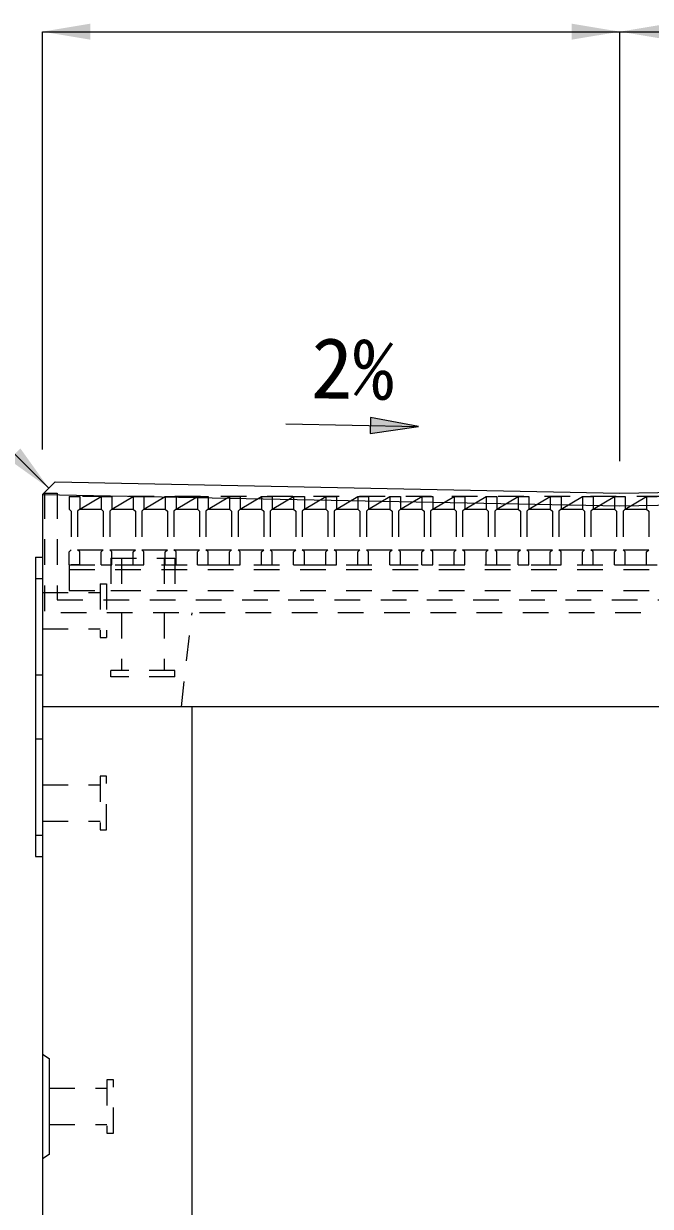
# Model space of a CAD drawing. Units: millimetres at full size, sheet at 1:40; details may follow other scales. Extents: x 69750 to 116230, y -28801 to 513.
# Drawn here: x 72849 to 73142, y -22593 to -22040 of the extents above; entities that cross this region are included whole.
import ezdxf
from ezdxf.enums import TextEntityAlignment as Align

# ---------------------------------------------------------------- set-up
doc = ezdxf.new("R2010")
doc.units = ezdxf.units.MM
doc.header["$LTSCALE"] = 40
doc.linetypes.add('USER1', pattern=[0.54, 0.3, -0.24])
doc.linetypes.add('USER4', pattern=[0.54, 0.3, -0.24])
for name, color, linetype, lineweight in [('インサート', 92, 'USER1', 5), ('グレーチング', 7, 'USER1', 5), ('ジョイント', 7, 'Continuous', 5), ('受枠', 3, 'USER1', 9), ('寸法線', 7, 'Continuous', 9), ('引出線', 4, 'Continuous', 9), ('本体', 7, 'Continuous', 20)]:
    doc.layers.add(name, color=color, linetype=linetype, lineweight=lineweight)
doc.styles.add('ＭＳ ゴシック', font='')
doc.styles.get('ＭＳ ゴシック').set_extended_font_data('MS Gothic')

# ---------------------------------------------------------------- blocks, each defined once
blk = doc.blocks.new('filled_arrow')
at = {"color": 0, "linetype": 'Continuous', "lineweight": -2}
blk.add_solid([(7.5, 1.25), (0, 0), (7.5, -1.25)], dxfattribs=at)

msp = doc.modelspace()

# ---------------------------------------------------------------- hatches: boundary and pattern name
at = {"layer": '引出線'}
msp.add_hatch(color=256, dxfattribs=at).paths.add_polyline_path([(73011.43, -22223.84), (73011.28, -22231.34), (73033.85, -22228.04)])

# ---------------------------------------------------------------- linework, layer by layer
at = {"layer": 'インサート'}
for p, q in [((72889.95, -22289.74), (72889.95, -22304.74)), ((72889.95, -22289.74), (72919.95, -22289.74)), ((72894.95, -22289.74), (72894.95, -22304.74)), ((72914.95, -22289.74), (72914.95, -22304.74)), ((72919.95, -22289.74), (72919.95, -22304.74)), ((72884.95, -22301.75), (72884.95, -22326.74)), ((72884.95, -22301.75), (72887.95, -22301.75)), ((72887.95, -22301.75), (72887.95, -22326.74)), ((72857.95, -22305.74), (72884.95, -22305.74)), ((72889.95, -22304.74), (72919.95, -22304.74)), ((72894.95, -22315.24), (72894.95, -22342.24)), ((72914.95, -22315.24), (72914.95, -22342.24)), ((72857.95, -22322.75), (72884.95, -22322.75)), ((72884.95, -22326.74), (72887.95, -22326.74)), ((72919.95, -22342.24), (72889.95, -22342.24)), ((72889.95, -22345.24), (72889.95, -22342.24)), ((72919.95, -22345.24), (72889.95, -22345.24)), ((72919.95, -22345.24), (72919.95, -22342.24))]:
    msp.add_line(p, q, dxfattribs=at)
at = {"layer": 'インサート', "linetype": 'USER4', "lineweight": 9}
for p, q in [((72857.95, -22395.74), (72884.95, -22395.74)), ((72857.95, -22395.74), (72857.95, -22412.74)), ((72887.95, -22391.74), (72884.95, -22391.74)), ((72884.95, -22391.74), (72884.95, -22416.74)), ((72887.95, -22416.74), (72887.95, -22391.74)), ((72857.95, -22412.74), (72884.95, -22412.74)), ((72884.95, -22416.74), (72887.95, -22416.74)), ((72891.15, -22533.74), (72888.15, -22533.74)), ((72888.15, -22533.74), (72888.15, -22558.74)), ((72891.15, -22558.74), (72891.15, -22533.74)), ((72861.15, -22537.74), (72888.15, -22537.74)), ((72861.15, -22537.74), (72861.15, -22554.74)), ((72861.15, -22554.74), (72888.15, -22554.74)), ((72888.15, -22558.74), (72891.15, -22558.74))]:
    msp.add_line(p, q, dxfattribs=at)
at = {"layer": 'グレーチング'}
for p, q in [((73385.45, -22260.74), (72870.45, -22260.74)), ((72870.45, -22260.74), (72870.45, -22266.74)), ((72870.45, -22260.74), (72875.45, -22260.74)), ((72875.45, -22260.74), (72875.45, -22266.74)), ((72875.45, -22266.74), (72885.45, -22260.74)), ((72885.45, -22260.74), (72885.45, -22266.74)), ((72885.45, -22260.74), (72890.45, -22260.74)), ((72890.45, -22260.74), (72890.45, -22266.74)), ((72890.45, -22266.74), (72900.45, -22260.74)), ((72900.45, -22260.74), (72900.45, -22266.74)), ((72900.45, -22260.74), (72905.45, -22260.74)), ((72905.45, -22260.74), (72905.45, -22266.74)), ((72905.45, -22266.74), (72915.45, -22260.74)), ((72915.45, -22260.74), (72915.45, -22266.74)), ((72915.45, -22260.74), (72920.45, -22260.74)), ((72920.45, -22260.74), (72920.45, -22266.74)), ((72920.45, -22266.74), (72930.45, -22260.74)), ((72930.45, -22260.74), (72935.45, -22260.74)), ((72930.45, -22260.74), (72930.45, -22266.74)), ((72935.45, -22260.74), (72935.45, -22266.74)), ((72935.45, -22266.74), (72945.45, -22260.74)), ((72945.45, -22260.74), (72945.45, -22266.74)), ((72945.45, -22260.74), (72950.45, -22260.74)), ((72950.45, -22260.74), (72950.45, -22266.74)), ((72950.45, -22266.74), (72960.45, -22260.74)), ((72960.45, -22260.74), (72965.45, -22260.74)), ((72960.45, -22260.74), (72960.45, -22266.74)), ((72965.45, -22260.74), (72965.45, -22266.74)), ((72965.45, -22266.74), (72975.45, -22260.74)), ((72975.45, -22260.74), (72975.45, -22266.74)), ((72975.45, -22260.74), (72980.45, -22260.74)), ((72980.45, -22260.74), (72980.45, -22266.74)), ((72980.45, -22266.74), (72990.45, -22260.74)), ((72990.45, -22260.74), (72995.45, -22260.74)), ((72990.45, -22260.74), (72990.45, -22266.74)), ((72995.45, -22260.74), (72995.45, -22266.74)), ((72995.45, -22266.74), (73005.45, -22260.74)), ((73005.45, -22260.74), (73005.45, -22266.74)), ((73005.45, -22260.74), (73010.45, -22260.74)), ((73010.45, -22260.74), (73010.45, -22266.74)), ((73010.45, -22266.74), (73020.45, -22260.74)), ((73020.45, -22260.74), (73020.45, -22266.74)), ((73020.45, -22260.74), (73025.45, -22260.74)), ((73025.45, -22260.74), (73025.45, -22266.74)), ((73025.45, -22266.74), (73035.45, -22260.74)), ((73035.45, -22260.74), (73040.45, -22260.74)), ((73035.45, -22260.74), (73035.45, -22266.74)), ((73040.45, -22260.74), (73040.45, -22266.74)), ((73040.45, -22266.74), (73050.45, -22260.74)), ((73050.45, -22260.74), (73050.45, -22266.74)), ((73050.45, -22260.74), (73055.45, -22260.74)), ((73055.45, -22260.74), (73055.45, -22266.74)), ((73055.45, -22266.74), (73065.45, -22260.74)), ((73065.45, -22260.74), (73065.45, -22266.74)), ((73065.45, -22260.74), (73070.45, -22260.74)), ((73070.45, -22260.74), (73070.45, -22266.74)), ((73070.45, -22266.74), (73080.45, -22260.74)), ((73080.45, -22260.74), (73080.45, -22266.74)), ((73080.45, -22260.74), (73085.45, -22260.74)), ((73085.45, -22260.74), (73085.45, -22266.74)), ((73085.45, -22266.74), (73095.45, -22260.74)), ((73095.45, -22260.74), (73100.45, -22260.74)), ((73095.45, -22260.74), (73095.45, -22266.74)), ((73100.45, -22260.74), (73100.45, -22266.74)), ((73100.45, -22266.74), (73110.45, -22260.74)), ((73110.45, -22260.74), (73115.45, -22260.74)), ((73110.45, -22260.74), (73110.45, -22266.74)), ((73115.45, -22260.74), (73115.45, -22266.74)), ((73115.45, -22266.74), (73125.45, -22260.74)), ((73125.45, -22260.74), (73130.45, -22260.74)), ((73125.45, -22260.74), (73125.45, -22266.74)), ((73130.45, -22260.74), (73130.45, -22266.74)), ((73130.45, -22266.74), (73140.45, -22260.74)), ((73140.45, -22260.74), (73140.45, -22266.74)), ((73140.45, -22260.74), (73145.45, -22260.74)), ((72870.45, -22266.74), (72871.45, -22267.74)), ((72871.45, -22267.74), (72871.45, -22285.74)), ((72875.45, -22266.74), (72874.45, -22267.74)), ((72874.45, -22267.74), (72874.45, -22285.74)), ((72875.45, -22266.74), (72885.45, -22266.74)), ((72885.45, -22266.74), (72886.45, -22267.74)), ((72886.45, -22267.74), (72886.45, -22285.74)), ((72890.45, -22266.74), (72889.45, -22267.74)), ((72889.45, -22267.74), (72889.45, -22285.74)), ((72890.45, -22266.74), (72900.45, -22266.74)), ((72900.45, -22266.74), (72901.45, -22267.74)), ((72901.45, -22267.74), (72901.45, -22285.74)), ((72905.45, -22266.74), (72904.45, -22267.74)), ((72904.45, -22267.74), (72904.45, -22285.74)), ((72905.45, -22266.74), (72915.45, -22266.74)), ((72915.45, -22266.74), (72916.45, -22267.74)), ((72916.45, -22267.74), (72916.45, -22285.74)), ((72920.45, -22266.74), (72919.45, -22267.74)), ((72919.45, -22267.74), (72919.45, -22285.74)), ((72920.45, -22266.74), (72930.45, -22266.74)), ((72930.45, -22266.74), (72931.45, -22267.74)), ((72931.45, -22267.74), (72931.45, -22285.74)), ((72935.45, -22266.74), (72934.45, -22267.74)), ((72934.45, -22267.74), (72934.45, -22285.74)), ((72935.45, -22266.74), (72945.45, -22266.74)), ((72945.45, -22266.74), (72946.45, -22267.74)), ((72946.45, -22267.74), (72946.45, -22285.74)), ((72950.45, -22266.74), (72949.45, -22267.74)), ((72949.45, -22267.74), (72949.45, -22285.74)), ((72950.45, -22266.74), (72960.45, -22266.74)), ((72960.45, -22266.74), (72961.45, -22267.74)), ((72961.45, -22267.74), (72961.45, -22285.74)), ((72965.45, -22266.74), (72964.45, -22267.74)), ((72964.45, -22267.74), (72964.45, -22285.74)), ((72965.45, -22266.74), (72975.45, -22266.74)), ((72975.45, -22266.74), (72976.45, -22267.74)), ((72976.45, -22267.74), (72976.45, -22285.74)), ((72980.45, -22266.74), (72979.45, -22267.74)), ((72979.45, -22267.74), (72979.45, -22285.74)), ((72980.45, -22266.74), (72990.45, -22266.74)), ((72990.45, -22266.74), (72991.45, -22267.74)), ((72991.45, -22267.74), (72991.45, -22285.74)), ((72995.45, -22266.74), (72994.45, -22267.74)), ((72994.45, -22267.74), (72994.45, -22285.74)), ((72995.45, -22266.74), (73005.45, -22266.74)), ((73005.45, -22266.74), (73006.45, -22267.74)), ((73006.45, -22267.74), (73006.45, -22285.74)), ((73010.45, -22266.74), (73009.45, -22267.74)), ((73009.45, -22267.74), (73009.45, -22285.74)), ((73010.45, -22266.74), (73020.45, -22266.74)), ((73020.45, -22266.74), (73021.45, -22267.74)), ((73021.45, -22267.74), (73021.45, -22285.74)), ((73025.45, -22266.74), (73024.45, -22267.74)), ((73024.45, -22267.74), (73024.45, -22285.74)), ((73025.45, -22266.74), (73035.45, -22266.74)), ((73035.45, -22266.74), (73036.45, -22267.74)), ((73036.45, -22267.74), (73036.45, -22285.74)), ((73040.45, -22266.74), (73039.45, -22267.74)), ((73039.45, -22267.74), (73039.45, -22285.74)), ((73040.45, -22266.74), (73050.45, -22266.74)), ((73050.45, -22266.74), (73051.45, -22267.74)), ((73051.45, -22267.74), (73051.45, -22285.74)), ((73055.45, -22266.74), (73054.45, -22267.74)), ((73054.45, -22267.74), (73054.45, -22285.74)), ((73055.45, -22266.74), (73065.45, -22266.74)), ((73065.45, -22266.74), (73066.45, -22267.74)), ((73066.45, -22267.74), (73066.45, -22285.74)), ((73070.45, -22266.74), (73069.45, -22267.74)), ((73069.45, -22267.74), (73069.45, -22285.74)), ((73070.45, -22266.74), (73080.45, -22266.74)), ((73080.45, -22266.74), (73081.45, -22267.74)), ((73081.45, -22267.74), (73081.45, -22285.74)), ((73085.45, -22266.74), (73084.45, -22267.74)), ((73084.45, -22267.74), (73084.45, -22285.74)), ((73085.45, -22266.74), (73095.45, -22266.74)), ((73095.45, -22266.74), (73096.45, -22267.74)), ((73096.45, -22267.74), (73096.45, -22285.74)), ((73100.45, -22266.74), (73099.45, -22267.74)), ((73099.45, -22267.74), (73099.45, -22285.74)), ((73100.45, -22266.74), (73110.45, -22266.74)), ((73110.45, -22266.74), (73111.45, -22267.74)), ((73111.45, -22267.74), (73111.45, -22285.74)), ((73115.45, -22266.74), (73114.45, -22267.74)), ((73114.45, -22267.74), (73114.45, -22285.74)), ((73115.45, -22266.74), (73125.45, -22266.74)), ((73125.45, -22266.74), (73126.45, -22267.74)), ((73126.45, -22267.74), (73126.45, -22285.74)), ((73130.45, -22266.74), (73129.45, -22267.74)), ((73129.45, -22267.74), (73129.45, -22285.74)), ((73130.45, -22266.74), (73140.45, -22266.74)), ((73140.45, -22266.74), (73141.45, -22267.74)), ((73141.45, -22267.74), (73141.45, -22285.74)), ((72870.45, -22286.74), (72871.45, -22285.74)), ((72875.45, -22286.74), (72874.45, -22285.74)), ((72874.45, -22285.74), (72886.45, -22285.74)), ((72885.45, -22286.74), (72886.45, -22285.74)), ((72890.45, -22286.74), (72889.45, -22285.74)), ((72889.45, -22285.74), (72901.45, -22285.74)), ((72900.45, -22286.74), (72901.45, -22285.74)), ((72905.45, -22286.74), (72904.45, -22285.74)), ((72904.45, -22285.74), (72916.45, -22285.74)), ((72915.45, -22286.74), (72916.45, -22285.74)), ((72920.45, -22286.74), (72919.45, -22285.74)), ((72919.45, -22285.74), (72931.45, -22285.74)), ((72930.45, -22286.74), (72931.45, -22285.74)), ((72935.45, -22286.74), (72934.45, -22285.74)), ((72934.45, -22285.74), (72946.45, -22285.74)), ((72945.45, -22286.74), (72946.45, -22285.74)), ((72950.45, -22286.74), (72949.45, -22285.74)), ((72949.45, -22285.74), (72961.45, -22285.74)), ((72960.45, -22286.74), (72961.45, -22285.74)), ((72965.45, -22286.74), (72964.45, -22285.74)), ((72964.45, -22285.74), (72976.45, -22285.74)), ((72975.45, -22286.74), (72976.45, -22285.74)), ((72980.45, -22286.74), (72979.45, -22285.74)), ((72979.45, -22285.74), (72991.45, -22285.74)), ((72990.45, -22286.74), (72991.45, -22285.74)), ((72995.45, -22286.74), (72994.45, -22285.74)), ((72994.45, -22285.74), (73006.45, -22285.74)), ((73005.45, -22286.74), (73006.45, -22285.74)), ((73010.45, -22286.74), (73009.45, -22285.74)), ((73009.45, -22285.74), (73021.45, -22285.74)), ((73020.45, -22286.74), (73021.45, -22285.74)), ((73025.45, -22286.74), (73024.45, -22285.74)), ((73024.45, -22285.74), (73036.45, -22285.74)), ((73035.45, -22286.74), (73036.45, -22285.74)), ((73040.45, -22286.74), (73039.45, -22285.74)), ((73039.45, -22285.74), (73051.45, -22285.74)), ((73050.45, -22286.74), (73051.45, -22285.74)), ((73055.45, -22286.74), (73054.45, -22285.74)), ((73054.45, -22285.74), (73066.45, -22285.74)), ((73065.45, -22286.74), (73066.45, -22285.74)), ((73070.45, -22286.74), (73069.45, -22285.74)), ((73069.45, -22285.74), (73081.45, -22285.74)), ((73080.45, -22286.74), (73081.45, -22285.74)), ((73085.45, -22286.74), (73084.45, -22285.74)), ((73084.45, -22285.74), (73096.45, -22285.74)), ((73095.45, -22286.74), (73096.45, -22285.74)), ((73100.45, -22286.74), (73099.45, -22285.74)), ((73099.45, -22285.74), (73111.45, -22285.74)), ((73110.45, -22286.74), (73111.45, -22285.74)), ((73115.45, -22286.74), (73114.45, -22285.74)), ((73114.45, -22285.74), (73126.45, -22285.74)), ((73125.45, -22286.74), (73126.45, -22285.74)), ((73130.45, -22286.74), (73129.45, -22285.74)), ((73129.45, -22285.74), (73141.45, -22285.74)), ((73140.45, -22286.74), (73141.45, -22285.74)), ((72870.45, -22292.74), (72870.45, -22286.74)), ((72875.45, -22292.74), (72875.45, -22286.74)), ((72885.45, -22292.74), (72885.45, -22286.74)), ((72890.45, -22292.74), (72890.45, -22286.74)), ((72900.45, -22292.74), (72900.45, -22286.74)), ((72905.45, -22292.74), (72905.45, -22286.74)), ((72915.45, -22292.74), (72915.45, -22286.74)), ((72920.45, -22292.74), (72920.45, -22286.74)), ((72930.45, -22292.74), (72930.45, -22286.74)), ((72935.45, -22292.74), (72935.45, -22286.74)), ((72945.45, -22292.74), (72945.45, -22286.74)), ((72950.45, -22292.74), (72950.45, -22286.74)), ((72960.45, -22292.74), (72960.45, -22286.74)), ((72965.45, -22292.74), (72965.45, -22286.74)), ((72975.45, -22292.74), (72975.45, -22286.74)), ((72980.45, -22292.74), (72980.45, -22286.74)), ((72990.45, -22292.74), (72990.45, -22286.74)), ((72995.45, -22292.74), (72995.45, -22286.74)), ((73005.45, -22292.74), (73005.45, -22286.74)), ((73010.45, -22292.74), (73010.45, -22286.74)), ((73020.45, -22292.74), (73020.45, -22286.74)), ((73025.45, -22292.74), (73025.45, -22286.74)), ((73035.45, -22292.74), (73035.45, -22286.74)), ((73040.45, -22292.74), (73040.45, -22286.74)), ((73050.45, -22292.74), (73050.45, -22286.74)), ((73055.45, -22292.74), (73055.45, -22286.74)), ((73065.45, -22292.74), (73065.45, -22286.74)), ((73070.45, -22292.74), (73070.45, -22286.74)), ((73080.45, -22292.74), (73080.45, -22286.74)), ((73085.45, -22292.74), (73085.45, -22286.74)), ((73095.45, -22292.74), (73095.45, -22286.74)), ((73100.45, -22292.74), (73100.45, -22286.74)), ((73110.45, -22292.74), (73110.45, -22286.74)), ((73115.45, -22292.74), (73115.45, -22286.74)), ((73125.45, -22292.74), (73125.45, -22286.74)), ((73130.45, -22292.74), (73130.45, -22286.74)), ((73140.45, -22292.74), (73140.45, -22286.74)), ((72870.45, -22292.74), (72875.45, -22292.74)), ((72870.45, -22292.74), (72875.45, -22292.74)), ((72875.45, -22292.74), (72871.45, -22292.74)), ((72885.45, -22292.74), (72890.45, -22292.74)), ((72900.45, -22292.74), (72905.45, -22292.74)), ((72915.45, -22292.74), (72920.45, -22292.74)), ((72930.45, -22292.74), (72935.45, -22292.74)), ((72945.45, -22292.74), (72950.45, -22292.74)), ((72960.45, -22292.74), (72965.45, -22292.74)), ((72975.45, -22292.74), (72980.45, -22292.74)), ((72990.45, -22292.74), (72995.45, -22292.74)), ((73005.45, -22292.74), (73010.45, -22292.74)), ((73020.45, -22292.74), (73025.45, -22292.74)), ((73035.45, -22292.74), (73040.45, -22292.74)), ((73050.45, -22292.74), (73055.45, -22292.74)), ((73065.45, -22292.74), (73070.45, -22292.74)), ((73080.45, -22292.74), (73085.45, -22292.74)), ((73095.45, -22292.74), (73100.45, -22292.74)), ((73110.45, -22292.74), (73115.45, -22292.74)), ((73125.45, -22292.74), (73130.45, -22292.74)), ((73140.45, -22292.74), (73145.45, -22292.74))]:
    msp.add_line(p, q, dxfattribs=at)
at = {"layer": 'ジョイント'}
for p, q in [((72854.75, -22289.24), (72857.95, -22289.24)), ((72854.75, -22289.24), (72854.75, -22429.24)), ((72857.95, -22289.24), (72857.95, -22429.24)), ((72854.75, -22429.24), (72857.95, -22429.24))]:
    msp.add_line(p, q, dxfattribs=at)
at = {"layer": 'ジョイント', "linetype": 'USER4'}
for p, q in [((72854.75, -22299.24), (72857.95, -22299.24)), ((72854.75, -22344.24), (72857.95, -22344.24)), ((72854.75, -22374.24), (72857.95, -22374.24)), ((72854.75, -22419.24), (72857.95, -22419.24))]:
    msp.add_line(p, q, dxfattribs=at)
at = {"layer": '受枠'}
for p, q in [((72858.95, -22259.24), (72858.95, -22315.24)), ((72858.95, -22259.24), (72864.95, -22259.24)), ((72864.95, -22259.24), (72864.95, -22309.24)), ((72864.95, -22309.24), (73390.95, -22309.24)), ((73396.95, -22315.24), (72858.95, -22315.24))]:
    msp.add_line(p, q, dxfattribs=at)
at = {"layer": '受枠', "lineweight": 5}
for p, q in [((72870.45, -22292.74), (73385.45, -22292.74)), ((72870.45, -22292.74), (72870.45, -22309.24)), ((72870.45, -22295.04), (73385.45, -22295.04)), ((72870.45, -22304.74), (73385.45, -22304.74))]:
    msp.add_line(p, q, dxfattribs=at)
at = {"layer": '寸法線'}
for p, q in [((72857.95, -22043.3), (73127.95, -22043.3)), ((72857.95, -22238.84), (72857.95, -22043.3)), ((73127.95, -22043.3), (73397.95, -22043.3)), ((73127.95, -22244.24), (73127.95, -22043.3)), ((73127.95, -22244.24), (73127.95, -22043.3))]:
    msp.add_line(p, q, dxfattribs=at)
at = {"layer": '引出線', "lineweight": 13}
msp.add_line((72971.75, -22226.79), (73033.85, -22228.04), dxfattribs=at)
at = {"layer": '引出線'}
msp.add_lwpolyline([(72860.95, -22256.9), (72774.7, -22170.66), (72724.37, -22170.66)], dxfattribs=at)
at = {"layer": '引出線', "lineweight": 13}
msp.add_lwpolyline([(73011.43, -22223.84), (73011.28, -22231.34), (73033.85, -22228.04)], close=True, dxfattribs=at)
at = {"layer": '本体'}
for p, q in [((72857.95, -22259.84), (72863.95, -22253.96)), ((72863.95, -22253.96), (73127.95, -22259.24)), ((73127.95, -22259.24), (73391.95, -22253.96)), ((72857.95, -22259.84), (72857.95, -22359.24)), ((72857.95, -22359.24), (72857.95, -23009.24)), ((73397.95, -22359.24), (72857.95, -22359.24)), ((72927.95, -22665.21), (72927.95, -22359.24))]:
    msp.add_line(p, q, dxfattribs=at)
at = {"layer": '本体', "lineweight": 5}
for p, q in [((72857.95, -22259.84), (73127.95, -22265.24)), ((73127.95, -22265.24), (73397.95, -22259.84))]:
    msp.add_line(p, q, dxfattribs=at)
at = {"layer": '本体', "linetype": 'USER1', "lineweight": 9}
msp.add_line((72922.95, -22359.24), (72927.95, -22315.24), dxfattribs=at)
at = {"layer": '本体', "lineweight": 9}
for p, q in [((72857.95, -22521.74), (72861.15, -22523.74)), ((72861.15, -22523.74), (72861.15, -22568.74)), ((72861.15, -22568.74), (72857.95, -22570.74))]:
    msp.add_line(p, q, dxfattribs=at)

# ---------------------------------------------------------------- block references
at = {"layer": '寸法線', "xscale": 3, "yscale": 3}
for p in [(72857.95, -22043.3), (73127.95, -22043.3)]:
    msp.add_blockref('filled_arrow', p, dxfattribs=at)
at = {"layer": '寸法線', "xscale": 3, "yscale": 3, "rotation": 180}
msp.add_blockref('filled_arrow', (73127.95, -22043.3), dxfattribs=at)
at = {"layer": '引出線', "xscale": 3, "yscale": 3, "rotation": 135}
msp.add_blockref('filled_arrow', (72860.95, -22256.9), dxfattribs=at)

# ---------------------------------------------------------------- texts
at = {"layer": '引出線', "style": 'ＭＳ ゴシック'}
msp.add_text('2%', height=28.48, rotation=359, dxfattribs=at).set_placement((73003.07, -22200.91), align=Align.MIDDLE_CENTER)

doc.saveas('drawing.dxf')
